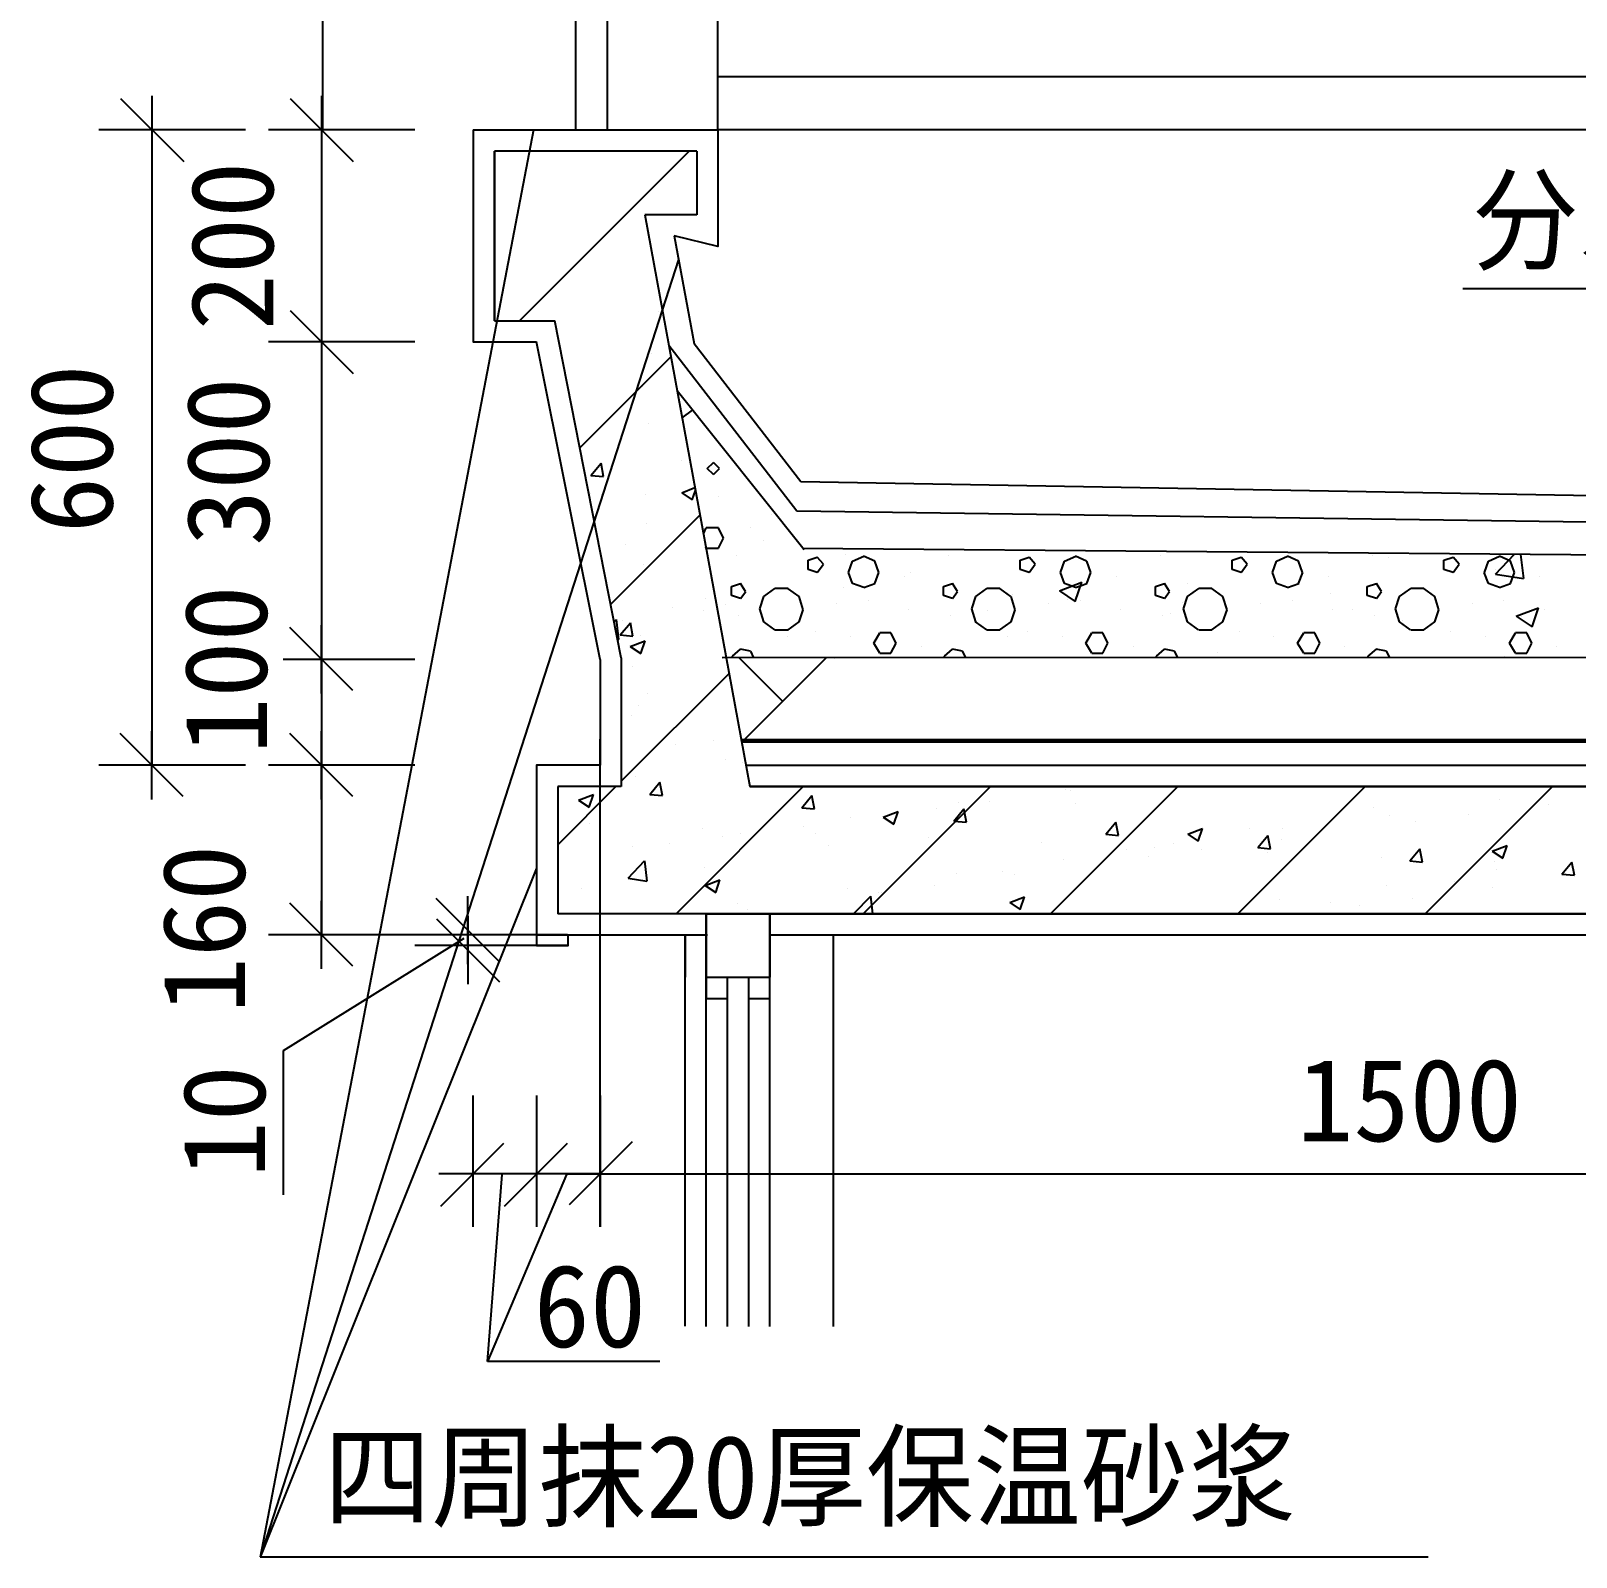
# Model space of a CAD drawing. Header units: metres. Extents: x 639 to 9791, y -512 to 5820.
# Drawn here: x 639 to 2097, y 540 to 1980 of the extents above; entities that cross this region are included whole.
import ezdxf

# ---------------------------------------------------------------- set-up
doc = ezdxf.new("R2010")
doc.units = ezdxf.units.M
for name, color, linetype in [('PUB_DIM', 3, 'Continuous'), ('WALL', 7, 'Continuous'), ('WQ', 7, 'Continuous')]:
    doc.layers.add(name, color=color, linetype=linetype)

# ---------------------------------------------------------------- blocks, each defined once
blk = doc.blocks.new('_DIMX')
blk.add_line((160.47, 0), (-160.47, 0))
at = {"color": 5}
blk.add_lwpolyline([(-151.28, -151.28), (146.11, 146.11)], dxfattribs=at)

msp = doc.modelspace()

# ---------------------------------------------------------------- hatches: boundary and pattern name
h = msp.add_hatch()
h.set_pattern_fill('ANSI38', scale=300)
h.paths.add_polyline_path([(3046, 1311.63), (3046, 1389.18), (1294.71, 1389.04), (1308.91, 1311.63)])

# ---------------------------------------------------------------- linework, layer by layer
for p, q in [((1112.95, 1887), (855.03, 540.47)), ((1056.01, 1887), (1287.01, 1887)), ((1076.01, 1706.99), (1076.01, 1866.99)), ((1076.01, 1866.99), (1076.01, 1706.99)), ((1099.82, 1706.99), (1259.82, 1866.99)), ((1267.01, 1866.99), (1267.01, 1806.99)), ((1218.02, 1806.99), (1317.01, 1267.48)), ((1267.01, 1806.99), (1218.02, 1806.99)), ((2316.84, 1736.95), (1989.93, 1736.95)), ((1076.01, 1706.99), (1133.03, 1706.99)), ((1195.75, 1389.03), (1133.03, 1706.99)), ((1231.33, 1715.99), (1231.33, 1715.99)), ((1361.44, 1527.15), (1240.69, 1683.46)), ((1156.69, 1587.09), (1242.6, 1673)), ((1223.81, 1676.49), (1223.81, 1676.49)), ((1206.85, 1634.1), (1206.85, 1634.1)), ((1216.14, 1644.73), (1216.14, 1644.73)), ((1368.33, 1490.64), (1248.53, 1640.72)), ((1253.2, 1615.25), (1263.1, 1622.46)), ((1221.37, 1609.91), (1221.37, 1609.91)), ((1259.77, 1583.74), (1259.77, 1583.74)), ((1167.07, 1560.93), (1176.71, 1572.42)), ((1167.07, 1560.93), (1179.03, 1559.88)), ((1179.04, 1559.88), (1176.73, 1572.42)), ((1252.41, 1574.86), (1252.41, 1574.86)), ((1282.67, 1561.88), (1276.95, 1567.59)), ((1276.96, 1567.6), (1282.67, 1573.31)), ((1288.38, 1567.59), (1282.67, 1573.31)), ((1282.67, 1561.88), (1288.39, 1567.6)), ((1252.83, 1544.67), (1265.27, 1549.45)), ((1262.8, 1537.96), (1265.76, 1546.79)), ((2190.03, 1540.27), (1365.22, 1554.97)), ((1166.6, 1544.09), (1166.6, 1544.09)), ((1177.2, 1542.54), (1177.2, 1542.54)), ((1218.94, 1543.33), (1218.94, 1543.33)), ((1252.83, 1544.67), (1262.78, 1537.96)), ((1287.77, 1540.74), (1287.77, 1540.74)), ((1185.81, 1439.43), (1270.01, 1523.63)), ((1337.77, 1523.74), (1337.77, 1523.74)), ((2190.03, 1515.78), (1361.44, 1527.15)), ((1219.37, 1515.67), (1219.37, 1515.67)), ((1249.86, 1502.57), (1249.86, 1502.57)), ((1273.26, 1505.92), (1276, 1511.4)), ((1287.43, 1511.41), (1276.01, 1511.41)), ((1292.19, 1501.88), (1287.43, 1511.41)), ((1317.62, 1512.3), (1317.62, 1512.3)), ((1199.79, 1495.98), (1199.79, 1495.98)), ((1276, 1492.36), (1275.6, 1493.16)), ((1276.01, 1492.36), (1287.43, 1492.36)), ((1287.43, 1492.36), (1292.2, 1501.88)), ((1329.77, 1499.74), (1329.77, 1499.74)), ((2190.03, 1485.17), (1366.65, 1492.08)), ((1216.51, 1476.75), (1216.51, 1476.75)), ((1304.77, 1485.74), (1304.77, 1485.74)), ((1372.2, 1480.93), (1380.77, 1483.79)), ((1372.2, 1472.36), (1372.2, 1480.93)), ((1386.46, 1477.14), (1380.75, 1483.8)), ((1380.77, 1469.5), (1386.48, 1477.12)), ((1407.63, 1486.56), (1407.63, 1486.56)), ((1410.29, 1469.49), (1414.1, 1479.97)), ((1414.12, 1479.99), (1424.6, 1484.75)), ((1434.96, 1479.97), (1424.48, 1484.74)), ((1438.82, 1469.51), (1435.01, 1479.98)), ((1504.77, 1485.74), (1504.77, 1485.74)), ((1572.2, 1480.93), (1580.77, 1483.79)), ((1572.2, 1472.36), (1572.2, 1480.93)), ((1586.46, 1477.14), (1580.75, 1483.8)), ((1580.77, 1469.5), (1586.48, 1477.12)), ((1610.29, 1469.49), (1614.1, 1479.97)), ((1614.12, 1479.99), (1624.6, 1484.75)), ((1634.96, 1479.97), (1624.48, 1484.74)), ((1638.82, 1469.51), (1635.01, 1479.98)), ((1704.77, 1485.74), (1704.77, 1485.74)), ((1772.2, 1480.93), (1780.77, 1483.79)), ((1772.2, 1472.36), (1772.2, 1480.93)), ((1786.46, 1477.14), (1780.75, 1483.8)), ((1780.77, 1469.5), (1786.48, 1477.12)), ((1810.29, 1469.49), (1814.1, 1479.97)), ((1814.12, 1479.98), (1824.59, 1484.75)), ((1834.96, 1479.97), (1824.48, 1484.74)), ((1838.82, 1469.51), (1835.01, 1479.98)), ((1904.77, 1485.74), (1904.77, 1485.74)), ((1919.97, 1483.67), (1919.97, 1483.67)), ((1972.2, 1480.93), (1980.77, 1483.79)), ((1972.2, 1472.36), (1972.2, 1480.93)), ((1986.46, 1477.14), (1980.75, 1483.8)), ((1980.77, 1469.5), (1986.48, 1477.12)), ((2010.29, 1469.49), (2014.1, 1479.97)), ((2014.12, 1479.98), (2024.59, 1484.75)), ((2020.72, 1467.93), (2038.49, 1486.44)), ((2034.96, 1479.97), (2024.48, 1484.74)), ((2038.82, 1469.51), (2035.01, 1479.98)), ((2047.41, 1463.77), (2044.78, 1486.39)), ((1299.82, 1456.17), (1308.39, 1459.03)), ((1313.14, 1451.4), (1308.37, 1459.02)), ((1380.76, 1469.49), (1372.19, 1472.35)), ((1414.06, 1459.03), (1410.25, 1469.51)), ((1424.56, 1455.21), (1414.09, 1459.02)), ((1424.58, 1455.22), (1435.06, 1459.03)), ((1435.05, 1459.01), (1438.86, 1469.49)), ((1462.77, 1465.74), (1462.77, 1465.74)), ((1468.76, 1468.98), (1468.76, 1468.98)), ((1499.82, 1456.17), (1508.39, 1459.03)), ((1513.13, 1451.4), (1508.37, 1459.02)), ((1580.76, 1469.49), (1572.19, 1472.35)), ((1609.34, 1452.16), (1630.34, 1460.22)), ((1614.06, 1459.03), (1610.25, 1469.51)), ((1624.56, 1455.21), (1614.09, 1459.02)), ((1624.27, 1442.08), (1630.35, 1460.21)), ((1624.58, 1455.22), (1635.06, 1459.03)), ((1635.05, 1459.01), (1638.86, 1469.49)), ((1662.77, 1465.74), (1662.77, 1465.74)), ((1699.82, 1456.17), (1708.39, 1459.03)), ((1713.13, 1451.4), (1708.37, 1459.02)), ((1730.51, 1458.73), (1730.51, 1458.73)), ((1780.76, 1469.49), (1772.19, 1472.35)), ((1814.06, 1459.03), (1810.25, 1469.51)), ((1824.56, 1455.21), (1814.09, 1459.02)), ((1824.58, 1455.22), (1835.06, 1459.03)), ((1835.05, 1459.01), (1838.86, 1469.49)), ((1862.77, 1465.74), (1862.77, 1465.74)), ((1899.82, 1456.17), (1908.39, 1459.03)), ((1913.13, 1451.4), (1908.37, 1459.02)), ((1980.76, 1469.49), (1972.19, 1472.35)), ((2014.06, 1459.03), (2010.25, 1469.51)), ((2024.56, 1455.21), (2014.09, 1459.02)), ((2020.72, 1467.93), (2047.4, 1463.79)), ((2021.18, 1472.01), (2021.18, 1472.01)), ((2024.58, 1455.22), (2035.06, 1459.03)), ((2035.05, 1459.01), (2038.86, 1469.49)), ((2062.77, 1465.74), (2062.77, 1465.74)), ((1274.98, 1444.78), (1274.98, 1444.78)), ((1308.38, 1444.73), (1299.81, 1447.59)), ((1299.82, 1447.6), (1299.82, 1456.17)), ((1308.39, 1444.74), (1313.15, 1451.4)), ((1326.48, 1435.21), (1330.29, 1446.64)), ((1330.29, 1446.65), (1340.77, 1454.26)), ((1353.15, 1454.26), (1340.77, 1454.26)), ((1363.52, 1446.7), (1353.05, 1454.32)), ((1367.42, 1434.27), (1363.61, 1446.65)), ((1405.05, 1455.06), (1405.05, 1455.06)), ((1508.38, 1444.73), (1499.81, 1447.59)), ((1499.82, 1447.6), (1499.82, 1456.17)), ((1508.39, 1444.74), (1513.15, 1451.4)), ((1526.48, 1435.21), (1530.29, 1446.64)), ((1530.29, 1446.64), (1540.77, 1454.26)), ((1553.15, 1454.26), (1540.77, 1454.26)), ((1563.52, 1446.7), (1553.05, 1454.32)), ((1567.42, 1434.27), (1563.61, 1446.65)), ((1565.2, 1448.29), (1565.2, 1448.29)), ((1609.34, 1452.16), (1624.26, 1442.09)), ((1616.89, 1443.77), (1616.89, 1443.77)), ((1708.38, 1444.73), (1699.81, 1447.59)), ((1699.82, 1447.6), (1699.82, 1456.17)), ((1708.39, 1444.74), (1713.15, 1451.4)), ((1726.48, 1435.21), (1730.29, 1446.64)), ((1730.29, 1446.64), (1740.77, 1454.26)), ((1753.15, 1454.26), (1740.77, 1454.26)), ((1763.52, 1446.7), (1753.05, 1454.32)), ((1767.42, 1434.27), (1763.61, 1446.65)), ((1865.36, 1449.52), (1865.36, 1449.52)), ((1908.38, 1444.73), (1899.81, 1447.59)), ((1899.82, 1447.6), (1899.82, 1456.17)), ((1908.39, 1444.74), (1913.15, 1451.4)), ((1926.48, 1435.21), (1930.29, 1446.64)), ((1930.29, 1446.64), (1940.77, 1454.26)), ((1953.15, 1454.26), (1940.77, 1454.26)), ((1963.52, 1446.7), (1953.04, 1454.32)), ((1967.42, 1434.27), (1963.61, 1446.65)), ((1244.17, 1436.36), (1244.17, 1436.36)), ((1272.99, 1433.66), (1272.99, 1433.66)), ((1293.81, 1438.95), (1293.81, 1438.95)), ((1330.27, 1422.84), (1326.46, 1435.22)), ((1363.62, 1422.83), (1367.43, 1434.26)), ((1398.77, 1439.74), (1398.77, 1439.74)), ((1428.77, 1442.74), (1428.77, 1442.74)), ((1466.77, 1434.74), (1466.77, 1434.74)), ((1530.27, 1422.84), (1526.46, 1435.22)), ((1541.79, 1433.88), (1541.79, 1433.88)), ((1563.62, 1422.83), (1567.43, 1434.26)), ((1598.77, 1439.74), (1598.77, 1439.74)), ((1628.77, 1442.74), (1628.77, 1442.74)), ((1666.77, 1434.74), (1666.77, 1434.74)), ((1713.83, 1430.31), (1713.83, 1430.31)), ((1725.34, 1441.53), (1725.34, 1441.53)), ((1730.27, 1422.84), (1726.46, 1435.22)), ((1763.62, 1422.83), (1767.43, 1434.26)), ((1798.77, 1439.74), (1798.77, 1439.74)), ((1828.77, 1442.74), (1828.77, 1442.74)), ((1866.77, 1434.74), (1866.77, 1434.74)), ((1885.49, 1434.76), (1885.49, 1434.76)), ((1930.27, 1422.84), (1926.46, 1435.22)), ((1963.62, 1422.83), (1967.43, 1434.26)), ((1998.77, 1439.74), (1998.77, 1439.74)), ((2028.77, 1442.74), (2028.77, 1442.74)), ((2040.48, 1428.13), (2061.48, 1436.2)), ((2055.41, 1418.05), (2061.49, 1436.18)), ((2066.77, 1434.74), (2066.77, 1434.74)), ((1189.07, 1422.91), (1191.29, 1425.22)), ((1193.52, 1406.23), (1191.31, 1425.22)), ((1194.82, 1410.49), (1204.46, 1421.98)), ((1197.25, 1423.69), (1197.25, 1423.69)), ((1206.79, 1409.44), (1204.48, 1421.98)), ((1306.77, 1428.74), (1306.77, 1428.74)), ((1340.67, 1415.27), (1330.19, 1422.89)), ((1340.77, 1415.22), (1353.15, 1415.22)), ((1353.15, 1415.22), (1363.63, 1422.84)), ((1506.77, 1428.74), (1506.77, 1428.74)), ((1540.67, 1415.27), (1530.19, 1422.89)), ((1540.77, 1415.22), (1553.15, 1415.22)), ((1553.15, 1415.22), (1563.63, 1422.84)), ((1706.77, 1428.74), (1706.77, 1428.74)), ((1740.66, 1415.27), (1730.19, 1422.89)), ((1740.77, 1415.22), (1753.15, 1415.22)), ((1753.15, 1415.22), (1763.63, 1422.83)), ((1906.77, 1428.74), (1906.77, 1428.74)), ((1940.66, 1415.27), (1930.19, 1422.89)), ((1933.25, 1424.06), (1933.25, 1424.06)), ((1940.77, 1415.22), (1953.15, 1415.22)), ((1953.15, 1415.22), (1963.62, 1422.83)), ((2040.48, 1428.13), (2055.4, 1418.07)), ((2045.64, 1428), (2045.64, 1428)), ((1192.33, 1406.41), (1193.5, 1406.23)), ((1194.82, 1410.49), (1206.78, 1409.45)), ((1204.17, 1399.64), (1218.18, 1405.02)), ((1214.08, 1410.17), (1214.08, 1410.17)), ((1214.14, 1392.93), (1218.19, 1405.02)), ((1352.32, 1408.94), (1352.32, 1408.94)), ((1378.77, 1413.74), (1378.77, 1413.74)), ((1411.77, 1408.74), (1411.77, 1408.74)), ((1439.79, 1393.32), (1434.07, 1402.84)), ((1434.1, 1402.83), (1439.81, 1412.35)), ((1450.29, 1412.36), (1439.81, 1412.36)), ((1455.05, 1402.84), (1450.29, 1412.36)), ((1450.29, 1393.31), (1455.05, 1402.83)), ((1559.8, 1409.19), (1559.8, 1409.19)), ((1578.77, 1413.74), (1578.77, 1413.74)), ((1611.77, 1408.74), (1611.77, 1408.74)), ((1639.79, 1393.32), (1634.07, 1402.84)), ((1634.1, 1402.83), (1639.81, 1412.35)), ((1650.29, 1412.36), (1639.81, 1412.36)), ((1655.05, 1402.84), (1650.29, 1412.36)), ((1650.29, 1393.31), (1655.05, 1402.83)), ((1778.77, 1413.74), (1778.77, 1413.74)), ((1811.77, 1408.74), (1811.77, 1408.74)), ((1839.79, 1393.32), (1834.07, 1402.84)), ((1834.1, 1402.83), (1839.81, 1412.35)), ((1850.29, 1412.36), (1839.81, 1412.36)), ((1855.05, 1402.84), (1850.29, 1412.36)), ((1850.29, 1393.31), (1855.05, 1402.83)), ((1978.77, 1413.74), (1978.77, 1413.74)), ((2011.77, 1408.74), (2011.77, 1408.74)), ((2039.79, 1393.32), (2034.07, 1402.84)), ((2034.1, 1402.83), (2039.81, 1412.35)), ((2050.29, 1412.36), (2039.81, 1412.36)), ((2055.05, 1402.84), (2050.29, 1412.36)), ((2050.29, 1393.31), (2055.05, 1402.83)), ((1195.75, 1389.03), (1195.75, 1267.48)), ((1204.17, 1399.64), (1214.12, 1392.93)), ((5546.01, 1389.38), (1291.04, 1389.04)), ((1300.75, 1390.44), (1308.37, 1397.11)), ((1300.77, 1389.04), (1300.77, 1390.45)), ((1317.84, 1395.22), (1308.32, 1397.12)), ((1320.99, 1389.05), (1317.91, 1395.22)), ((1396.4, 1389.05), (1396.57, 1389.26)), ((1396.62, 1389.05), (1396.58, 1389.25)), ((1439.82, 1393.31), (1450.29, 1393.31)), ((1478.77, 1399.74), (1478.77, 1399.74)), ((1500.75, 1390.44), (1508.37, 1397.11)), ((1500.77, 1389.06), (1500.77, 1390.45)), ((1517.84, 1395.22), (1508.32, 1397.12)), ((1520.99, 1389.06), (1517.91, 1395.22)), ((1639.82, 1393.31), (1650.29, 1393.31)), ((1678.77, 1399.74), (1678.77, 1399.74)), ((1700.75, 1390.44), (1708.37, 1397.11)), ((1700.77, 1389.07), (1700.77, 1390.45)), ((1717.84, 1395.22), (1708.32, 1397.12)), ((1720.98, 1389.08), (1717.91, 1395.22)), ((1758.29, 1394.03), (1758.29, 1394.03)), ((1839.82, 1393.31), (1850.29, 1393.31)), ((1878.77, 1399.74), (1878.77, 1399.74)), ((1900.75, 1390.44), (1908.37, 1397.1)), ((1900.77, 1389.09), (1900.77, 1390.45)), ((1917.84, 1395.22), (1908.32, 1397.12)), ((1920.97, 1389.09), (1917.91, 1395.22)), ((2029.77, 1390.19), (2029.77, 1390.19)), ((2039.81, 1393.31), (2050.29, 1393.31)), ((2078.77, 1399.74), (2078.77, 1399.74)), ((1195.75, 1272.6), (1297.42, 1374.26)), ((1206.26, 1380.84), (1206.26, 1380.84)), ((1211.65, 1343.59), (1211.65, 1343.59)), ((1220.38, 1354.78), (1220.38, 1354.78)), ((1205.22, 1334.16), (1205.22, 1334.16)), ((1247.39, 1307.3), (1247.39, 1307.3)), ((1282.64, 1310.85), (1282.64, 1310.85)), ((1308.91, 1311.63), (3604.28, 1311.63)), ((3604.28, 1311.63), (1308.91, 1311.63)), ((3604.28, 1309.38), (1309.32, 1309.38)), ((1294.08, 1292.52), (1294.08, 1292.52)), ((1310.24, 1289.82), (1310.24, 1289.82)), ((1313.34, 1287.48), (3604.28, 1287.48)), ((1209.21, 1277.01), (1209.21, 1277.01)), ((1222.57, 1260.05), (1232.21, 1271.54)), ((1234.54, 1259.01), (1232.23, 1271.54)), ((1195.75, 1267.48), (1135.75, 1267.48)), ((1135.75, 1267.48), (1135.75, 1147.48)), ((1135.75, 1212.6), (1190.63, 1267.48)), ((1155.51, 1254.61), (1169.51, 1259.99)), ((1155.51, 1254.61), (1165.46, 1247.9)), ((1165.47, 1247.9), (1169.53, 1259.99)), ((1222.57, 1260.05), (1234.53, 1259.01)), ((1247.41, 1147.48), (1367.41, 1267.48)), ((1317.01, 1267.48), (2696.01, 1267.48)), ((1317.01, 1267.48), (3604.28, 1267.48)), ((2696.01, 1267.48), (1317.01, 1267.48)), ((1366.02, 1247.5), (1375.67, 1258.99)), ((1378, 1246.46), (1375.68, 1258.99)), ((1424.19, 1147.48), (1544.19, 1267.48)), ((1600.96, 1147.48), (1720.96, 1267.48)), ((1615.39, 1265.12), (1615.39, 1265.12)), ((1619.4, 1263.4), (1619.4, 1263.4)), ((1777.74, 1147.48), (1897.74, 1267.48)), ((1954.52, 1147.48), (2074.52, 1267.48)), ((2024.42, 1255.42), (2024.42, 1255.42)), ((1366.02, 1247.5), (1377.98, 1246.46)), ((1442.93, 1238.59), (1456.94, 1243.97)), ((1452.9, 1231.88), (1456.96, 1243.97)), ((1493.59, 1246.83), (1493.59, 1246.83)), ((1509.48, 1234.95), (1519.12, 1246.44)), ((1514.37, 1252.32), (1514.37, 1252.32)), ((1521.45, 1233.9), (1519.14, 1246.44)), ((1543.65, 1253.42), (1543.65, 1253.42)), ((1624.3, 1251.58), (1624.3, 1251.58)), ((1905.5, 1247.71), (1905.5, 1247.71)), ((1920.54, 1240.42), (1920.54, 1240.42)), ((1995.29, 1240.93), (1995.29, 1240.93)), ((2071.04, 1250.9), (2071.04, 1250.9)), ((1165.43, 1232.5), (1165.43, 1232.5)), ((1272.2, 1227.99), (1272.2, 1227.99)), ((1367.28, 1230.2), (1367.28, 1230.2)), ((1411.68, 1238.23), (1411.68, 1238.23)), ((1442.93, 1238.59), (1452.88, 1231.88)), ((1507.66, 1231.56), (1507.66, 1231.56)), ((1509.48, 1234.95), (1521.43, 1233.91)), ((1652.93, 1222.4), (1662.57, 1233.89)), ((1664.9, 1221.35), (1662.59, 1233.89)), ((1730.36, 1222.58), (1744.36, 1227.95)), ((1740.33, 1215.86), (1744.38, 1227.95)), ((1788.86, 1227.69), (1788.86, 1227.69)), ((1819.52, 1227.62), (1819.52, 1227.62)), ((1945.22, 1234.34), (1945.22, 1234.34)), ((1206.78, 1210.44), (1206.78, 1210.44)), ((1241.46, 1213.64), (1241.46, 1213.64)), ((1291.53, 1220.23), (1291.53, 1220.23)), ((1307.8, 1223.24), (1307.8, 1223.24)), ((1378.96, 1223.48), (1378.96, 1223.48)), ((1391.02, 1211.54), (1391.02, 1211.54)), ((1485.73, 1218.97), (1485.73, 1218.97)), ((1592.49, 1214.46), (1592.49, 1214.46)), ((1652.93, 1222.4), (1664.88, 1221.36)), ((1716.83, 1213.54), (1716.83, 1213.54)), ((1730.36, 1222.58), (1740.31, 1215.87)), ((1796.38, 1209.85), (1806.02, 1221.34)), ((1808.35, 1208.8), (1806.04, 1221.34)), ((1818.91, 1217.71), (1818.91, 1217.71)), ((2017.79, 1206.56), (2031.79, 1211.93)), ((2027.75, 1199.85), (2031.81, 1211.93)), ((1202.23, 1181.06), (1217.81, 1197.3)), ((1220.03, 1178.3), (1217.83, 1197.29)), ((1612.96, 1198.54), (1612.96, 1198.54)), ((1672.22, 1207.67), (1672.22, 1207.67)), ((1693.1, 1201.14), (1693.1, 1201.14)), ((1699.26, 1209.95), (1699.26, 1209.95)), ((1743.17, 1207.73), (1743.17, 1207.73)), ((1796.38, 1209.85), (1808.33, 1208.81)), ((1806.02, 1205.44), (1806.02, 1205.44)), ((1912.78, 1200.92), (1912.78, 1200.92)), ((1939.83, 1197.3), (1949.47, 1208.79)), ((1939.83, 1197.3), (1951.79, 1196.26)), ((1951.8, 1196.25), (1949.49, 1208.79)), ((2017.79, 1206.56), (2027.73, 1199.85)), ((2019.55, 1196.41), (2019.55, 1196.41)), ((2083.28, 1184.75), (2092.93, 1196.24)), ((2095.26, 1183.7), (2092.94, 1196.24)), ((1274.39, 1191.52), (1274.39, 1191.52)), ((1511.94, 1185.74), (1511.94, 1185.74)), ((1555.58, 1187.65), (1555.58, 1187.65)), ((1566.79, 1184.51), (1566.79, 1184.51)), ((2021.99, 1188.84), (2021.99, 1188.84)), ((2083.28, 1184.75), (2095.24, 1183.71)), ((1157.75, 1171.5), (1157.75, 1171.5)), ((1202.23, 1181.06), (1220.02, 1178.3)), ((1274.89, 1174.09), (1288.89, 1179.46)), ((1274.89, 1174.09), (1284.84, 1167.38)), ((1284.86, 1167.38), (1288.91, 1179.46)), ((1409.25, 1171.66), (1409.25, 1171.66)), ((1438.95, 1167.62), (1438.95, 1167.62)), ((1440.97, 1167.95), (1440.97, 1167.95)), ((1491.04, 1174.54), (1491.04, 1174.54)), ((1918.11, 1173.84), (1918.11, 1173.84)), ((1981.88, 1177.72), (1981.88, 1177.72)), ((2018.42, 1172.02), (2018.42, 1172.02)), ((1305.37, 1156.66), (1305.37, 1156.66)), ((1415.68, 1147.96), (1431.26, 1164.19)), ((1433.22, 1147.48), (1431.27, 1164.19)), ((1562.32, 1158.07), (1576.32, 1163.45)), ((1562.32, 1158.07), (1572.26, 1151.36)), ((1572.28, 1151.36), (1576.34, 1163.44)), ((1817.09, 1161.04), (1817.09, 1161.04)), ((1865.24, 1157.7), (1865.24, 1157.7)), ((1892.61, 1155.45), (1892.61, 1155.45)), ((1942.68, 1162.05), (1942.68, 1162.05)), ((1376.01, 1147.48), (1135.75, 1147.48)), ((1276.01, 757.91), (1276.01, 1147.48)), ((1276.01, 1147.48), (1276.01, 1087.48)), ((1276.01, 1147.48), (1276.01, 1087.48)), ((1276.01, 1147.48), (1276.01, 1087.48)), ((1276.01, 1147.48), (1276.01, 1087.48)), ((1314.66, 1151.32), (1314.66, 1151.32)), ((1322.31, 1147.6), (1322.31, 1147.6)), ((1336.01, 757.91), (1336.01, 1147.48)), ((1336.01, 1147.48), (1336.01, 1087.48)), ((1336.01, 1147.48), (1336.01, 1087.48)), ((1336.01, 1087.48), (1336.01, 1147.48)), ((1336.01, 1087.48), (1336.01, 1147.48)), ((2796.01, 1147.48), (1376.01, 1147.48)), ((1415.68, 1147.96), (1418.77, 1147.48)), ((877.03, 1018.36), (1047.61, 1124.31)), ((1115.75, 1127.48), (1256.01, 1127.48)), ((1145.75, 1127.48), (1277.01, 1127.48)), ((1336.01, 1127.48), (2676.01, 1127.48)), ((1396.01, 757.91), (1396.01, 1127.48)), ((1256.01, 758.26), (1256.01, 1087.48)), ((1276.01, 1087.48), (1336.01, 1087.48)), ((1276.01, 1087.48), (1336.01, 1087.48)), ((1276.01, 1087.48), (1336.01, 1087.48)), ((1276.01, 1087.48), (1336.01, 1087.48)), ((1296.01, 757.91), (1296.01, 1087.48)), ((1316.01, 757.91), (1316.01, 1087.48)), ((1276.01, 1067.48), (1296.01, 1067.48)), ((1276.01, 1067.48), (1296.01, 1067.48)), ((1316.01, 1067.48), (1336.01, 1067.48)), ((1316.01, 1067.48), (1336.01, 1067.48)), ((877.03, 882.1), (877.03, 1018.36)), ((1069.38, 724.88), (1083.41, 901.33)), ((1143.95, 901.33), (1069.38, 724.88)), ((1232.08, 724.88), (1069.38, 724.88)), ((1957.26, 540.47), (855.03, 540.47))]:
    msp.add_line(p, q)
for points in [[(1287.01, 1887.48), (1287.01, 2587.48)], [(1152.84, 1887), (1152.84, 2558.77)], [(1182.84, 1887), (1182.84, 2558.77)], [(1287.01, 1937.48), (2622.29, 1937.48)], [(1056.01, 1887), (1056.01, 1686.99), (1115.75, 1686.99)], [(1287.01, 1887), (1287.01, 1776.99), (1245.64, 1786.99)], [(1287.01, 1887.48), (2616.01, 1887.48)], [(1267.01, 1866.99), (1267.01, 1856.99)], [(1245.64, 1786.99), (1264.61, 1685.21)], [(1249.82, 1764.58), (855.03, 540.47)], [(1175.75, 1387.48), (1115.75, 1686.99)], [(1365.22, 1554.97), (1264.61, 1685.21)], [(1175.75, 1387.48), (1175.75, 1287.48), (1115.75, 1287.48)], [(1175.75, 1287.48), (1115.75, 1287.48), (1115.75, 1127.48)], [(1115.75, 1190.6), (855.03, 540.47)], [(1276.01, 1147.48), (1276.01, 1067.48)], [(1115.75, 1127.48), (1115.75, 1117.48), (1145.75, 1117.48), (1145.75, 1127.48)], [(1115.75, 1127.48), (1115.75, 1117.48), (1145.75, 1117.48), (1145.75, 1127.48)], [(1256.01, 1127.48), (1256.01, 1087.48)], [(1256.01, 1077.48), (1256.01, 1127.48)]]:
    msp.add_lwpolyline(points)
at = {"layer": 'PUB_DIM'}
for p, q in [((913.8, 2586.8), (913.8, 1887.2)), ((841.01, 1887), (702.8, 1887)), ((752.8, 1886.8), (752.8, 1287.68)), ((1001.01, 1887), (862.8, 1887)), ((978.81, 1887), (863.8, 1887)), ((912.8, 1886.8), (912.8, 1687.19)), ((1001.01, 1686.99), (862.8, 1686.99)), ((1001.01, 1686.99), (862.8, 1686.99)), ((912.8, 1686.79), (912.8, 1387.68)), ((1001.01, 1387.48), (876.55, 1387.48)), ((1001.01, 1387.48), (884.91, 1387.48)), ((912.8, 1387.28), (912.8, 1287.68)), ((1175.55, 1312.08), (1175.55, 851.91)), ((841.01, 1287.48), (702.8, 1287.48)), ((1001.01, 1287.48), (862.8, 1287.48)), ((1001.01, 1287.48), (862.8, 1287.48)), ((912.8, 1287.28), (912.8, 1127.68)), ((1001.01, 1127.48), (862.8, 1127.48)), ((1144.9, 1127.48), (1000.9, 1127.48)), ((1050.9, 1127.68), (1050.9, 1127.88)), ((1050.9, 1127.48), (1050.9, 1117.48)), ((1144.9, 1117.48), (1000.9, 1117.48)), ((1050.9, 1117.28), (1050.9, 1117.08)), ((1055.75, 976), (1055.75, 851.91)), ((1115.75, 976), (1115.75, 851.91)), ((1115.75, 976), (1115.75, 851.91)), ((1175.75, 976), (1175.75, 851.91)), ((1055.55, 901.91), (1055.35, 901.91)), ((1115.75, 901.91), (1055.75, 901.91)), ((1115.55, 901.91), (1115.35, 901.91)), ((1175.75, 901.91), (1115.75, 901.91)), ((1115.95, 901.91), (1116.15, 901.91)), ((1175.75, 901.91), (2675.6, 901.91)), ((1175.95, 901.91), (1176.15, 901.91))]:
    msp.add_line(p, q, dxfattribs=at)
at = {"layer": 'WALL'}
msp.add_line((1267.01, 1866.99), (1076.01, 1866.99), dxfattribs=at)
at = {"layer": 'WQ'}
for p, q in [((1276.01, 1147.48), (1376.01, 1147.48)), ((1276.01, 1067.48), (1276.01, 1147.48)), ((1376.01, 1147.48), (2423.81, 1147.48))]:
    msp.add_line(p, q, dxfattribs=at)

# ---------------------------------------------------------------- block references
at = {"layer": 'PUB_DIM', "xscale": 0.2, "yscale": 0.2, "zscale": 0.2}
for p, rotation in [((752.8, 1887), 90), ((912.8, 1887), 90), ((912.8, 1686.99), 90), ((912.8, 1387.48), 270), ((752.8, 1287.48), 270), ((912.8, 1287.48), 270), ((912.8, 1127.48), 270), ((1050.9, 1132.03), 270), ((1050.9, 1113.09), 90), ((1055.75, 901.91), 360), ((1115.75, 901.91), 360), ((1175.75, 901.91), 180)]:
    msp.add_blockref('_DIMX', p, dxfattribs=dict(at, rotation=rotation))

# ---------------------------------------------------------------- texts
for s, p in [('分水线', (1998.28, 1762.86)), ('1500', (1833.6, 932.77)), ('四周抹20厚保温砂浆', (915, 577.42))]:
    msp.add_text(s, height=78).set_placement(p)
for s, rotation, p in [('200', 90, (867.26, 1697.87)), ('600', 90, (715.61, 1506.51)), ('300', 90, (863.26, 1494.43)), ('100', 90, (861.26, 1298.18)), ('160', 90, (840.49, 1053.47)), ('10', 90, (859.61, 898.5)), ('60', 360, (1113.08, 738.54))]:
    msp.add_text(s, height=78, rotation=rotation).set_placement(p)

doc.saveas('drawing.dxf')
